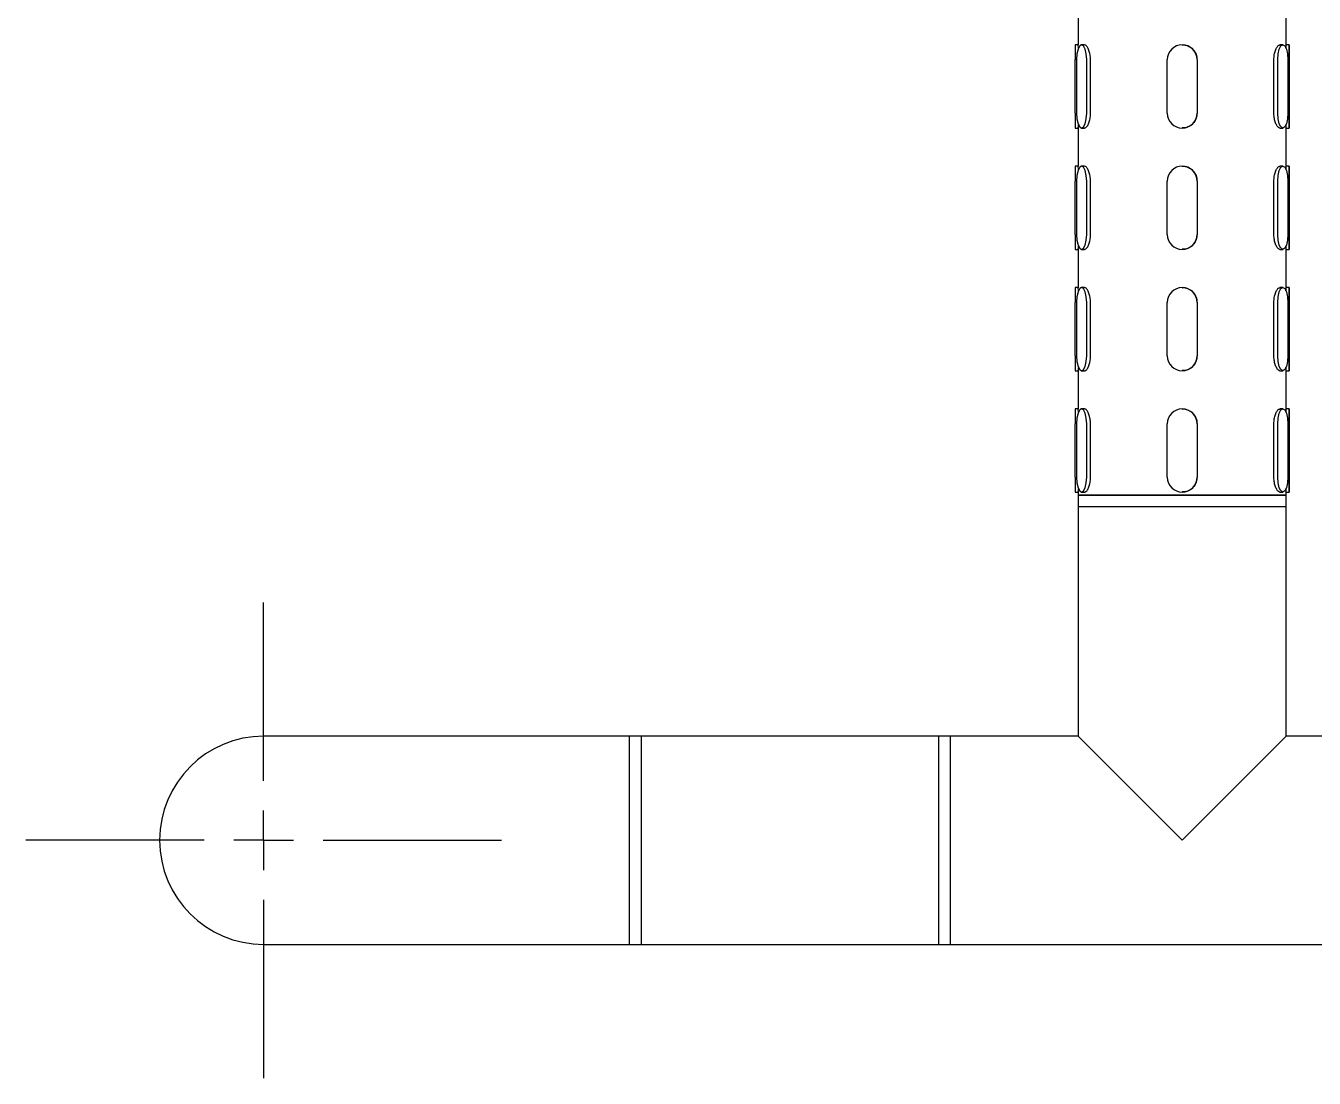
# Model space of a CAD drawing. Extents: x 0 to 3125, y 0 to 2290.
# Drawn here: x 527.2 to 743.2, y 1359.1 to 1535.5 of the extents above; entities that cross this region are included whole.
import ezdxf

# ---------------------------------------------------------------- set-up
doc = ezdxf.new("R2010")
doc.units = 0
doc.header["$LTSCALE"] = 10
doc.header["$MEASUREMENT"] = 0
doc.linetypes.add('CENTERX2', pattern=[20.32, 12.7, -2.54, 2.54, -2.54])
doc.layers.get('0').update_dxf_attribs({"linetype": 'CONTINUOUS'})
doc.layers.add('中心线层', color=1, linetype='CENTERX2', lineweight=25)

# ---------------------------------------------------------------- blocks, each defined once
blk = doc.blocks.new('SW_CENTERMARKSYMBOL_3')
at = {"layer": '中心线层', "color": 0}
for p, q in [((0, 1), (0, 4)), ((0, 0), (0, 0.5)), ((-1, 0), (-4, 0)), ((0, 0), (-0.5, 0)), ((0, 0), (0, -0.5)), ((0, 0), (0.5, 0)), ((1, 0), (4, 0)), ((0, -1), (0, -4))]:
    blk.add_line(p, q, dxfattribs=at)

msp = doc.modelspace()

# ---------------------------------------------------------------- linework, layer by layer
at = {"color": 7, "linetype": 'Continuous', "lineweight": 25}
for p, q in [((703.62, 1538.76), (703.62, 1532.32)), ((738.51, 1532.32), (738.51, 1538.76)), ((703.62, 1532.35), (703.12, 1532.35)), ((704.67, 1532.35), (704.19, 1532.35)), ((721.05, 1532.35), (721.05, 1532.35)), ((737.92, 1532.35), (737.45, 1532.35)), ((739.01, 1532.35), (738.51, 1532.35)), ((703.12, 1520.88), (703.12, 1529.86)), ((703.34, 1529.86), (703.34, 1520.88)), ((705.04, 1520.88), (705.04, 1529.86)), ((705.68, 1520.88), (705.68, 1529.86)), ((718.56, 1520.88), (718.56, 1529.86)), ((723.54, 1529.86), (723.54, 1520.88)), ((723.54, 1529.86), (723.54, 1520.88)), ((736.43, 1520.88), (736.43, 1529.86)), ((737.07, 1520.88), (737.07, 1529.86)), ((738.78, 1529.86), (738.78, 1520.88)), ((739.01, 1520.88), (739.01, 1529.86)), ((739.01, 1529.86), (739.01, 1520.88)), ((703.12, 1518.39), (703.62, 1518.39)), ((703.62, 1518.42), (703.62, 1511.98)), ((704.19, 1518.39), (704.67, 1518.39)), ((721.05, 1518.39), (721.05, 1518.39)), ((737.45, 1518.39), (737.92, 1518.39)), ((738.51, 1511.98), (738.51, 1518.42)), ((738.51, 1518.39), (739.01, 1518.39)), ((703.62, 1512.01), (703.12, 1512.01)), ((704.67, 1512.01), (704.19, 1512.01)), ((721.05, 1512.01), (721.05, 1512.01)), ((737.92, 1512.01), (737.45, 1512.01)), ((739.01, 1512.01), (738.51, 1512.01)), ((703.12, 1500.54), (703.12, 1509.52)), ((703.34, 1509.52), (703.34, 1500.54)), ((705.04, 1500.54), (705.04, 1509.52)), ((705.68, 1500.54), (705.68, 1509.52)), ((718.56, 1500.54), (718.56, 1509.52)), ((723.54, 1509.52), (723.54, 1500.54)), ((723.54, 1509.52), (723.54, 1500.54)), ((736.43, 1500.54), (736.43, 1509.52)), ((737.07, 1500.54), (737.07, 1509.52)), ((738.78, 1509.52), (738.78, 1500.54)), ((739.01, 1500.54), (739.01, 1509.52)), ((739.01, 1509.52), (739.01, 1500.54)), ((703.12, 1498.05), (703.62, 1498.05)), ((703.62, 1498.08), (703.62, 1491.64)), ((704.19, 1498.05), (704.67, 1498.05)), ((721.05, 1498.05), (721.05, 1498.05)), ((737.45, 1498.05), (737.92, 1498.05)), ((738.51, 1491.64), (738.51, 1498.08)), ((738.51, 1498.05), (739.01, 1498.05)), ((703.62, 1491.67), (703.12, 1491.67)), ((704.67, 1491.67), (704.19, 1491.67)), ((721.05, 1491.67), (721.05, 1491.67)), ((737.92, 1491.67), (737.45, 1491.67)), ((739.01, 1491.67), (738.51, 1491.67)), ((703.12, 1480.2), (703.12, 1489.18)), ((703.34, 1489.18), (703.34, 1480.2)), ((705.04, 1480.2), (705.04, 1489.18)), ((705.68, 1480.2), (705.68, 1489.18)), ((718.56, 1480.2), (718.56, 1489.18)), ((723.54, 1489.18), (723.54, 1480.2)), ((723.54, 1489.18), (723.54, 1480.2)), ((736.43, 1480.2), (736.43, 1489.18)), ((737.07, 1480.2), (737.07, 1489.18)), ((738.78, 1489.18), (738.78, 1480.2)), ((739.01, 1480.2), (739.01, 1489.18)), ((739.01, 1489.18), (739.01, 1480.2)), ((703.12, 1477.71), (703.62, 1477.71)), ((703.62, 1477.74), (703.62, 1471.3)), ((704.19, 1477.71), (704.67, 1477.71)), ((721.05, 1477.71), (721.05, 1477.71)), ((737.45, 1477.71), (737.92, 1477.71)), ((738.51, 1471.3), (738.51, 1477.74)), ((738.51, 1477.71), (739.01, 1477.71)), ((703.62, 1471.33), (703.12, 1471.33)), ((704.67, 1471.33), (704.19, 1471.33)), ((721.05, 1471.33), (721.05, 1471.33)), ((737.92, 1471.33), (737.45, 1471.33)), ((739.01, 1471.33), (738.51, 1471.33)), ((703.12, 1459.86), (703.12, 1468.84)), ((703.34, 1468.84), (703.34, 1459.86)), ((705.04, 1459.86), (705.04, 1468.84)), ((705.68, 1459.86), (705.68, 1468.84)), ((718.56, 1459.86), (718.56, 1468.84)), ((723.54, 1468.84), (723.54, 1459.86)), ((723.54, 1468.84), (723.54, 1459.86)), ((736.43, 1459.86), (736.43, 1468.84)), ((737.07, 1459.86), (737.07, 1468.84)), ((738.78, 1468.84), (738.78, 1459.86)), ((739.01, 1459.86), (739.01, 1468.84)), ((739.01, 1468.84), (739.01, 1459.86)), ((703.12, 1457.37), (703.62, 1457.37)), ((703.62, 1457.4), (703.62, 1456.87)), ((703.62, 1456.87), (703.62, 1454.88)), ((703.62, 1456.87), (738.51, 1456.87)), ((704.04, 1456.87), (703.62, 1456.87)), ((738.51, 1456.87), (704.04, 1456.87)), ((704.19, 1457.37), (704.67, 1457.37)), ((721.05, 1457.37), (721.05, 1457.37)), ((737.45, 1457.37), (737.92, 1457.37)), ((738.51, 1456.87), (738.51, 1457.4)), ((738.51, 1457.37), (739.01, 1457.37)), ((738.51, 1454.88), (738.51, 1456.87)), ((703.62, 1454.88), (703.62, 1416.46)), ((738.51, 1454.88), (703.62, 1454.88)), ((704.04, 1454.88), (703.62, 1454.88)), ((738.51, 1454.88), (704.04, 1454.88)), ((738.51, 1416.46), (738.51, 1454.88)), ((591.99, 1416.46), (567.06, 1416.46)), ((628.34, 1416.46), (591.99, 1416.46)), ((630.33, 1416.46), (628.34, 1416.46)), ((628.34, 1416.46), (628.34, 1381.56)), ((628.34, 1416.46), (628.34, 1381.56)), ((680.19, 1416.46), (630.33, 1416.46)), ((630.33, 1416.46), (630.33, 1381.56)), ((682.18, 1416.46), (680.19, 1416.46)), ((680.19, 1416.46), (680.19, 1381.56)), ((703.62, 1416.46), (682.18, 1416.46)), ((682.18, 1416.46), (682.18, 1399.01)), ((682.18, 1416.46), (682.18, 1381.56)), ((721.06, 1399.01), (703.62, 1416.46)), ((738.51, 1416.46), (721.06, 1399.01)), ((762.52, 1416.46), (738.51, 1416.46)), ((682.18, 1399.01), (682.18, 1381.56)), ((567.06, 1381.56), (591.99, 1381.56)), ((591.99, 1381.56), (628.34, 1381.56)), ((628.34, 1381.56), (630.33, 1381.56)), ((630.33, 1381.56), (680.19, 1381.56)), ((680.19, 1381.56), (682.18, 1381.56)), ((682.18, 1381.56), (762.52, 1381.56))]:
    msp.add_line(p, q, dxfattribs=at)
at = {"color": 7, "linetype": 'Continuous', "lineweight": 25, "flags": 128}
for points in [[(705.04, 1529.86), (704.98, 1530.81), (704.8, 1531.62), (704.52, 1532.16), (704.19, 1532.35), (703.87, 1532.16), (703.59, 1531.62), (703.41, 1530.81), (703.34, 1529.86)], [(737.07, 1529.86), (737.13, 1530.81), (737.32, 1531.62), (737.6, 1532.16), (737.92, 1532.35), (738.25, 1532.16), (738.53, 1531.62), (738.71, 1530.81), (738.78, 1529.86)], [(739.01, 1529.86), (739.01, 1530.81), (739.01, 1531.62), (739.01, 1532.16), (739.01, 1532.35), (739.01, 1532.16), (739.01, 1531.62), (739.01, 1530.81), (739.01, 1529.86)], [(703.34, 1520.88), (703.41, 1519.93), (703.59, 1519.12), (703.87, 1518.58), (704.19, 1518.39), (704.52, 1518.58), (704.8, 1519.12), (704.98, 1519.93), (705.04, 1520.88)], [(738.78, 1520.88), (738.71, 1519.93), (738.53, 1519.12), (738.25, 1518.58), (737.92, 1518.39), (737.6, 1518.58), (737.32, 1519.12), (737.13, 1519.93), (737.07, 1520.88)], [(739.01, 1520.88), (739.01, 1519.93), (739.01, 1519.12), (739.01, 1518.58), (739.01, 1518.39), (739.01, 1518.58), (739.01, 1519.12), (739.01, 1519.93), (739.01, 1520.88)], [(705.04, 1509.52), (704.98, 1510.47), (704.8, 1511.28), (704.52, 1511.82), (704.19, 1512.01), (703.87, 1511.82), (703.59, 1511.28), (703.41, 1510.47), (703.34, 1509.52)], [(737.07, 1509.52), (737.13, 1510.47), (737.32, 1511.28), (737.6, 1511.82), (737.92, 1512.01), (738.25, 1511.82), (738.53, 1511.28), (738.71, 1510.47), (738.78, 1509.52)], [(739.01, 1509.52), (739.01, 1510.47), (739.01, 1511.28), (739.01, 1511.82), (739.01, 1512.01), (739.01, 1511.82), (739.01, 1511.28), (739.01, 1510.47), (739.01, 1509.52)], [(703.34, 1500.54), (703.41, 1499.59), (703.59, 1498.78), (703.87, 1498.24), (704.19, 1498.05), (704.52, 1498.24), (704.8, 1498.78), (704.98, 1499.59), (705.04, 1500.54)], [(738.78, 1500.54), (738.71, 1499.59), (738.53, 1498.78), (738.25, 1498.24), (737.92, 1498.05), (737.6, 1498.24), (737.32, 1498.78), (737.13, 1499.59), (737.07, 1500.54)], [(739.01, 1500.54), (739.01, 1499.59), (739.01, 1498.78), (739.01, 1498.24), (739.01, 1498.05), (739.01, 1498.24), (739.01, 1498.78), (739.01, 1499.59), (739.01, 1500.54)], [(705.04, 1489.18), (704.98, 1490.13), (704.8, 1490.94), (704.52, 1491.48), (704.19, 1491.67), (703.87, 1491.48), (703.59, 1490.94), (703.41, 1490.13), (703.34, 1489.18)], [(737.07, 1489.18), (737.13, 1490.13), (737.32, 1490.94), (737.6, 1491.48), (737.92, 1491.67), (738.25, 1491.48), (738.53, 1490.94), (738.71, 1490.13), (738.78, 1489.18)], [(739.01, 1489.18), (739.01, 1490.13), (739.01, 1490.94), (739.01, 1491.48), (739.01, 1491.67), (739.01, 1491.48), (739.01, 1490.94), (739.01, 1490.13), (739.01, 1489.18)], [(703.34, 1480.2), (703.41, 1479.25), (703.59, 1478.44), (703.87, 1477.9), (704.19, 1477.71), (704.52, 1477.9), (704.8, 1478.44), (704.98, 1479.25), (705.04, 1480.2)], [(738.78, 1480.2), (738.71, 1479.25), (738.53, 1478.44), (738.25, 1477.9), (737.92, 1477.71), (737.6, 1477.9), (737.32, 1478.44), (737.13, 1479.25), (737.07, 1480.2)], [(739.01, 1480.2), (739.01, 1479.25), (739.01, 1478.44), (739.01, 1477.9), (739.01, 1477.71), (739.01, 1477.9), (739.01, 1478.44), (739.01, 1479.25), (739.01, 1480.2)], [(705.04, 1468.84), (704.98, 1469.79), (704.8, 1470.6), (704.52, 1471.14), (704.19, 1471.33), (703.87, 1471.14), (703.59, 1470.6), (703.41, 1469.79), (703.34, 1468.84)], [(737.07, 1468.84), (737.13, 1469.79), (737.32, 1470.6), (737.6, 1471.14), (737.92, 1471.33), (738.25, 1471.14), (738.53, 1470.6), (738.71, 1469.79), (738.78, 1468.84)], [(739.01, 1468.84), (739.01, 1469.79), (739.01, 1470.6), (739.01, 1471.14), (739.01, 1471.33), (739.01, 1471.14), (739.01, 1470.6), (739.01, 1469.79), (739.01, 1468.84)], [(703.34, 1459.86), (703.41, 1458.91), (703.59, 1458.1), (703.87, 1457.56), (704.19, 1457.37), (704.52, 1457.56), (704.8, 1458.1), (704.98, 1458.91), (705.04, 1459.86)], [(738.78, 1459.86), (738.71, 1458.91), (738.53, 1458.1), (738.25, 1457.56), (737.92, 1457.37), (737.6, 1457.56), (737.32, 1458.1), (737.13, 1458.91), (737.07, 1459.86)], [(739.01, 1459.86), (739.01, 1458.91), (739.01, 1458.1), (739.01, 1457.56), (739.01, 1457.37), (739.01, 1457.56), (739.01, 1458.1), (739.01, 1458.91), (739.01, 1459.86)]]:
    msp.add_lwpolyline(points, dxfattribs=at)
at = {"color": 7, "linetype": 'Continuous', "lineweight": 25}
for centre, radius, start, end in [((1380.44, 1530.48), 677.32, 179.84176, 180.05289), ((721.05, 1529.86), 2.49, 0, 180), ((1380.44, 1520.26), 677.32, 179.94711, 180.15824), ((721.05, 1520.88), 2.49, 180, 0), ((1380.44, 1510.14), 677.32, 179.84176, 180.05289), ((721.05, 1509.52), 2.49, 0, 180), ((1380.44, 1499.92), 677.32, 179.94711, 180.15824), ((721.05, 1500.54), 2.49, 180, 0), ((1380.44, 1489.8), 677.32, 179.84176, 180.05289), ((721.05, 1489.18), 2.49, 0, 180), ((1380.44, 1479.58), 677.32, 179.94711, 180.15824), ((721.05, 1480.2), 2.49, 180, 0), ((1380.44, 1469.46), 677.32, 179.84176, 180.05289), ((721.05, 1468.84), 2.49, 0, 180), ((1380.44, 1459.24), 677.32, 179.94711, 180.15824), ((721.05, 1459.86), 2.49, 180, 0), ((567.06, 1399.01), 17.45, 90, 180), ((567.06, 1399.01), 17.45, 180, 270)]:
    msp.add_arc(centre, radius, start, end, dxfattribs=at)
for points, knots in [([(703.68, 1531.79), (703.68, 1531.85), (703.65, 1532.1), (703.62, 1532.31), (703.62, 1532.32), (703.62, 1532.32)], [0, 0, 0, 0, 0.1588323, 0.6702521, 1, 1, 1, 1]), ([(705.68, 1529.86), (705.67, 1530.14), (705.64, 1530.69), (705.44, 1531.44), (705.17, 1532), (704.89, 1532.32), (704.73, 1532.32), (704.67, 1532.32)], [0, 0, 0, 0, 0.213248, 0.426444, 0.641012, 0.856495, 1, 1, 1, 1]), ([(721.05, 1532.32), (721.14, 1532.33), (721.51, 1532.36), (722.14, 1532.14), (722.84, 1531.66), (723.33, 1530.97), (723.52, 1530.33), (723.54, 1529.95), (723.54, 1529.86)], [0, 0, 0, 0, 0.070496, 0.28295, 0.496154, 0.711255, 0.926476, 1, 1, 1, 1]), ([(736.43, 1529.86), (736.45, 1530.14), (736.47, 1530.69), (736.67, 1531.44), (736.94, 1532), (737.23, 1532.32), (737.39, 1532.32), (737.45, 1532.32)], [0, 0, 0, 0, 0.213248, 0.426444, 0.641012, 0.856495, 1, 1, 1, 1]), ([(738.44, 1531.78), (738.45, 1531.84), (738.48, 1532.1), (738.51, 1532.31), (738.51, 1532.32), (738.51, 1532.32)], [0, 0, 0, 0, 0.16348, 0.660517, 1, 1, 1, 1]), ([(704.67, 1518.42), (704.7, 1518.41), (704.82, 1518.38), (705.07, 1518.6), (705.36, 1519.08), (705.58, 1519.77), (705.67, 1520.41), (705.68, 1520.79), (705.68, 1520.88)], [0, 0, 0, 0, 0.070496, 0.28295, 0.496154, 0.711255, 0.926476, 1, 1, 1, 1]), ([(723.54, 1520.88), (723.51, 1520.6), (723.46, 1520.05), (723.03, 1519.3), (722.41, 1518.74), (721.71, 1518.42), (721.24, 1518.42), (721.05, 1518.42)], [0, 0, 0, 0, 0.213248, 0.426444, 0.641012, 0.856495, 1, 1, 1, 1]), ([(737.45, 1518.42), (737.42, 1518.41), (737.3, 1518.38), (737.05, 1518.6), (736.76, 1519.08), (736.53, 1519.77), (736.44, 1520.41), (736.43, 1520.79), (736.43, 1520.88)], [0, 0, 0, 0, 0.070496, 0.28295, 0.496154, 0.711255, 0.926476, 1, 1, 1, 1]), ([(703.62, 1518.42), (703.62, 1518.41), (703.61, 1518.38), (703.64, 1518.55), (703.67, 1518.83), (703.68, 1518.94)], [0, 0, 0, 0, 0.1603024, 0.6699518, 1, 1, 1, 1]), ([(738.51, 1518.42), (738.51, 1518.41), (738.51, 1518.38), (738.49, 1518.55), (738.46, 1518.84), (738.44, 1518.95)], [0, 0, 0, 0, 0.1749116, 0.6699614, 1, 1, 1, 1]), ([(703.68, 1511.45), (703.68, 1511.51), (703.65, 1511.76), (703.62, 1511.97), (703.62, 1511.98), (703.62, 1511.98)], [0, 0, 0, 0, 0.158832, 0.670252, 1, 1, 1, 1]), ([(705.68, 1509.52), (705.67, 1509.8), (705.64, 1510.35), (705.44, 1511.1), (705.17, 1511.66), (704.89, 1511.98), (704.73, 1511.98), (704.67, 1511.98)], [0, 0, 0, 0, 0.213248, 0.426444, 0.641012, 0.856495, 1, 1, 1, 1]), ([(721.05, 1511.98), (721.14, 1511.99), (721.51, 1512.02), (722.14, 1511.8), (722.84, 1511.32), (723.33, 1510.63), (723.52, 1509.99), (723.54, 1509.61), (723.54, 1509.52)], [0, 0, 0, 0, 0.070496, 0.28295, 0.496154, 0.711255, 0.926476, 1, 1, 1, 1]), ([(736.43, 1509.52), (736.45, 1509.8), (736.47, 1510.35), (736.67, 1511.1), (736.94, 1511.66), (737.23, 1511.98), (737.39, 1511.98), (737.45, 1511.98)], [0, 0, 0, 0, 0.213248, 0.426444, 0.641012, 0.856495, 1, 1, 1, 1]), ([(738.44, 1511.44), (738.45, 1511.5), (738.48, 1511.76), (738.51, 1511.97), (738.51, 1511.98), (738.51, 1511.98)], [0, 0, 0, 0, 0.16348, 0.660517, 1, 1, 1, 1]), ([(704.67, 1498.08), (704.7, 1498.07), (704.82, 1498.04), (705.07, 1498.26), (705.36, 1498.74), (705.58, 1499.43), (705.67, 1500.07), (705.68, 1500.45), (705.68, 1500.54)], [0, 0, 0, 0, 0.070496, 0.28295, 0.496154, 0.711255, 0.926476, 1, 1, 1, 1]), ([(723.54, 1500.54), (723.51, 1500.26), (723.46, 1499.71), (723.03, 1498.96), (722.41, 1498.4), (721.71, 1498.08), (721.24, 1498.08), (721.05, 1498.08)], [0, 0, 0, 0, 0.213248, 0.426444, 0.641012, 0.856495, 1, 1, 1, 1]), ([(737.45, 1498.08), (737.42, 1498.07), (737.3, 1498.04), (737.05, 1498.26), (736.76, 1498.74), (736.53, 1499.43), (736.44, 1500.07), (736.43, 1500.45), (736.43, 1500.54)], [0, 0, 0, 0, 0.070496, 0.28295, 0.496154, 0.711255, 0.926476, 1, 1, 1, 1]), ([(703.62, 1498.08), (703.62, 1498.07), (703.61, 1498.04), (703.64, 1498.21), (703.67, 1498.49), (703.68, 1498.6)], [0, 0, 0, 0, 0.160302, 0.669952, 1, 1, 1, 1]), ([(738.51, 1498.08), (738.51, 1498.07), (738.51, 1498.04), (738.49, 1498.21), (738.46, 1498.5), (738.44, 1498.61)], [0, 0, 0, 0, 0.174912, 0.669961, 1, 1, 1, 1]), ([(703.68, 1491.11), (703.68, 1491.17), (703.65, 1491.42), (703.62, 1491.63), (703.62, 1491.64), (703.62, 1491.64)], [0, 0, 0, 0, 0.158832, 0.670252, 1, 1, 1, 1]), ([(705.68, 1489.18), (705.67, 1489.46), (705.64, 1490.01), (705.44, 1490.76), (705.17, 1491.32), (704.89, 1491.64), (704.73, 1491.64), (704.67, 1491.64)], [0, 0, 0, 0, 0.213248, 0.426444, 0.641012, 0.856495, 1, 1, 1, 1]), ([(721.05, 1491.64), (721.14, 1491.65), (721.51, 1491.68), (722.14, 1491.46), (722.84, 1490.98), (723.33, 1490.29), (723.52, 1489.65), (723.54, 1489.27), (723.54, 1489.18)], [0, 0, 0, 0, 0.070496, 0.28295, 0.496154, 0.711255, 0.926476, 1, 1, 1, 1]), ([(736.43, 1489.18), (736.45, 1489.46), (736.47, 1490.01), (736.67, 1490.76), (736.94, 1491.32), (737.23, 1491.64), (737.39, 1491.64), (737.45, 1491.64)], [0, 0, 0, 0, 0.213248, 0.426444, 0.641012, 0.856495, 1, 1, 1, 1]), ([(738.44, 1491.1), (738.45, 1491.16), (738.48, 1491.42), (738.51, 1491.63), (738.51, 1491.64), (738.51, 1491.64)], [0, 0, 0, 0, 0.16348, 0.660517, 1, 1, 1, 1]), ([(704.67, 1477.74), (704.7, 1477.73), (704.82, 1477.7), (705.07, 1477.92), (705.36, 1478.4), (705.58, 1479.09), (705.67, 1479.73), (705.68, 1480.11), (705.68, 1480.2)], [0, 0, 0, 0, 0.070496, 0.28295, 0.496154, 0.711255, 0.926476, 1, 1, 1, 1]), ([(723.54, 1480.2), (723.51, 1479.92), (723.46, 1479.37), (723.03, 1478.62), (722.41, 1478.06), (721.71, 1477.74), (721.24, 1477.74), (721.05, 1477.74)], [0, 0, 0, 0, 0.213248, 0.426444, 0.641012, 0.856495, 1, 1, 1, 1]), ([(737.45, 1477.74), (737.42, 1477.73), (737.3, 1477.7), (737.05, 1477.92), (736.76, 1478.4), (736.53, 1479.09), (736.44, 1479.73), (736.43, 1480.11), (736.43, 1480.2)], [0, 0, 0, 0, 0.070496, 0.28295, 0.496154, 0.711255, 0.926476, 1, 1, 1, 1]), ([(703.62, 1477.74), (703.62, 1477.73), (703.61, 1477.7), (703.64, 1477.87), (703.67, 1478.15), (703.68, 1478.26)], [0, 0, 0, 0, 0.160302, 0.669952, 1, 1, 1, 1]), ([(738.51, 1477.74), (738.51, 1477.73), (738.51, 1477.7), (738.49, 1477.87), (738.46, 1478.16), (738.44, 1478.27)], [0, 0, 0, 0, 0.174912, 0.669961, 1, 1, 1, 1]), ([(703.68, 1470.77), (703.68, 1470.83), (703.65, 1471.08), (703.62, 1471.29), (703.62, 1471.3), (703.62, 1471.3)], [0, 0, 0, 0, 0.158832, 0.670252, 1, 1, 1, 1]), ([(705.68, 1468.84), (705.67, 1469.12), (705.64, 1469.67), (705.44, 1470.42), (705.17, 1470.98), (704.89, 1471.3), (704.73, 1471.3), (704.67, 1471.3)], [0, 0, 0, 0, 0.213248, 0.426444, 0.641012, 0.856495, 1, 1, 1, 1]), ([(721.05, 1471.3), (721.14, 1471.31), (721.51, 1471.34), (722.14, 1471.12), (722.84, 1470.64), (723.33, 1469.95), (723.52, 1469.31), (723.54, 1468.93), (723.54, 1468.84)], [0, 0, 0, 0, 0.070496, 0.28295, 0.496154, 0.711255, 0.926476, 1, 1, 1, 1]), ([(736.43, 1468.84), (736.45, 1469.12), (736.47, 1469.67), (736.67, 1470.42), (736.94, 1470.98), (737.23, 1471.3), (737.39, 1471.3), (737.45, 1471.3)], [0, 0, 0, 0, 0.213248, 0.426444, 0.641012, 0.856495, 1, 1, 1, 1]), ([(738.44, 1470.76), (738.45, 1470.82), (738.48, 1471.08), (738.51, 1471.29), (738.51, 1471.3), (738.51, 1471.3)], [0, 0, 0, 0, 0.16348, 0.660517, 1, 1, 1, 1]), ([(704.67, 1457.4), (704.7, 1457.39), (704.82, 1457.36), (705.07, 1457.58), (705.36, 1458.06), (705.58, 1458.75), (705.67, 1459.39), (705.68, 1459.77), (705.68, 1459.86)], [0, 0, 0, 0, 0.070496, 0.28295, 0.496154, 0.711255, 0.926476, 1, 1, 1, 1]), ([(723.54, 1459.86), (723.51, 1459.58), (723.46, 1459.03), (723.03, 1458.28), (722.41, 1457.72), (721.71, 1457.4), (721.24, 1457.4), (721.05, 1457.4)], [0, 0, 0, 0, 0.213248, 0.426444, 0.641012, 0.856495, 1, 1, 1, 1]), ([(737.45, 1457.4), (737.42, 1457.39), (737.3, 1457.36), (737.05, 1457.58), (736.76, 1458.06), (736.53, 1458.75), (736.44, 1459.39), (736.43, 1459.77), (736.43, 1459.86)], [0, 0, 0, 0, 0.070496, 0.28295, 0.496154, 0.711255, 0.926476, 1, 1, 1, 1]), ([(703.62, 1457.4), (703.62, 1457.39), (703.61, 1457.36), (703.64, 1457.53), (703.67, 1457.81), (703.68, 1457.92)], [0, 0, 0, 0, 0.160302, 0.669952, 1, 1, 1, 1]), ([(738.51, 1457.4), (738.51, 1457.39), (738.51, 1457.36), (738.49, 1457.53), (738.46, 1457.82), (738.44, 1457.93)], [0, 0, 0, 0, 0.174912, 0.669961, 1, 1, 1, 1])]:
    msp.add_open_spline(points, degree=3, knots=knots, dxfattribs=at)

# ---------------------------------------------------------------- block references
at = {"layer": '中心线层', "xscale": 9.970624923706055, "yscale": 9.970626831054688, "zscale": 9.970625}
msp.add_blockref('SW_CENTERMARKSYMBOL_3', (567.06, 1399.01), dxfattribs=at)

doc.saveas('drawing.dxf')
